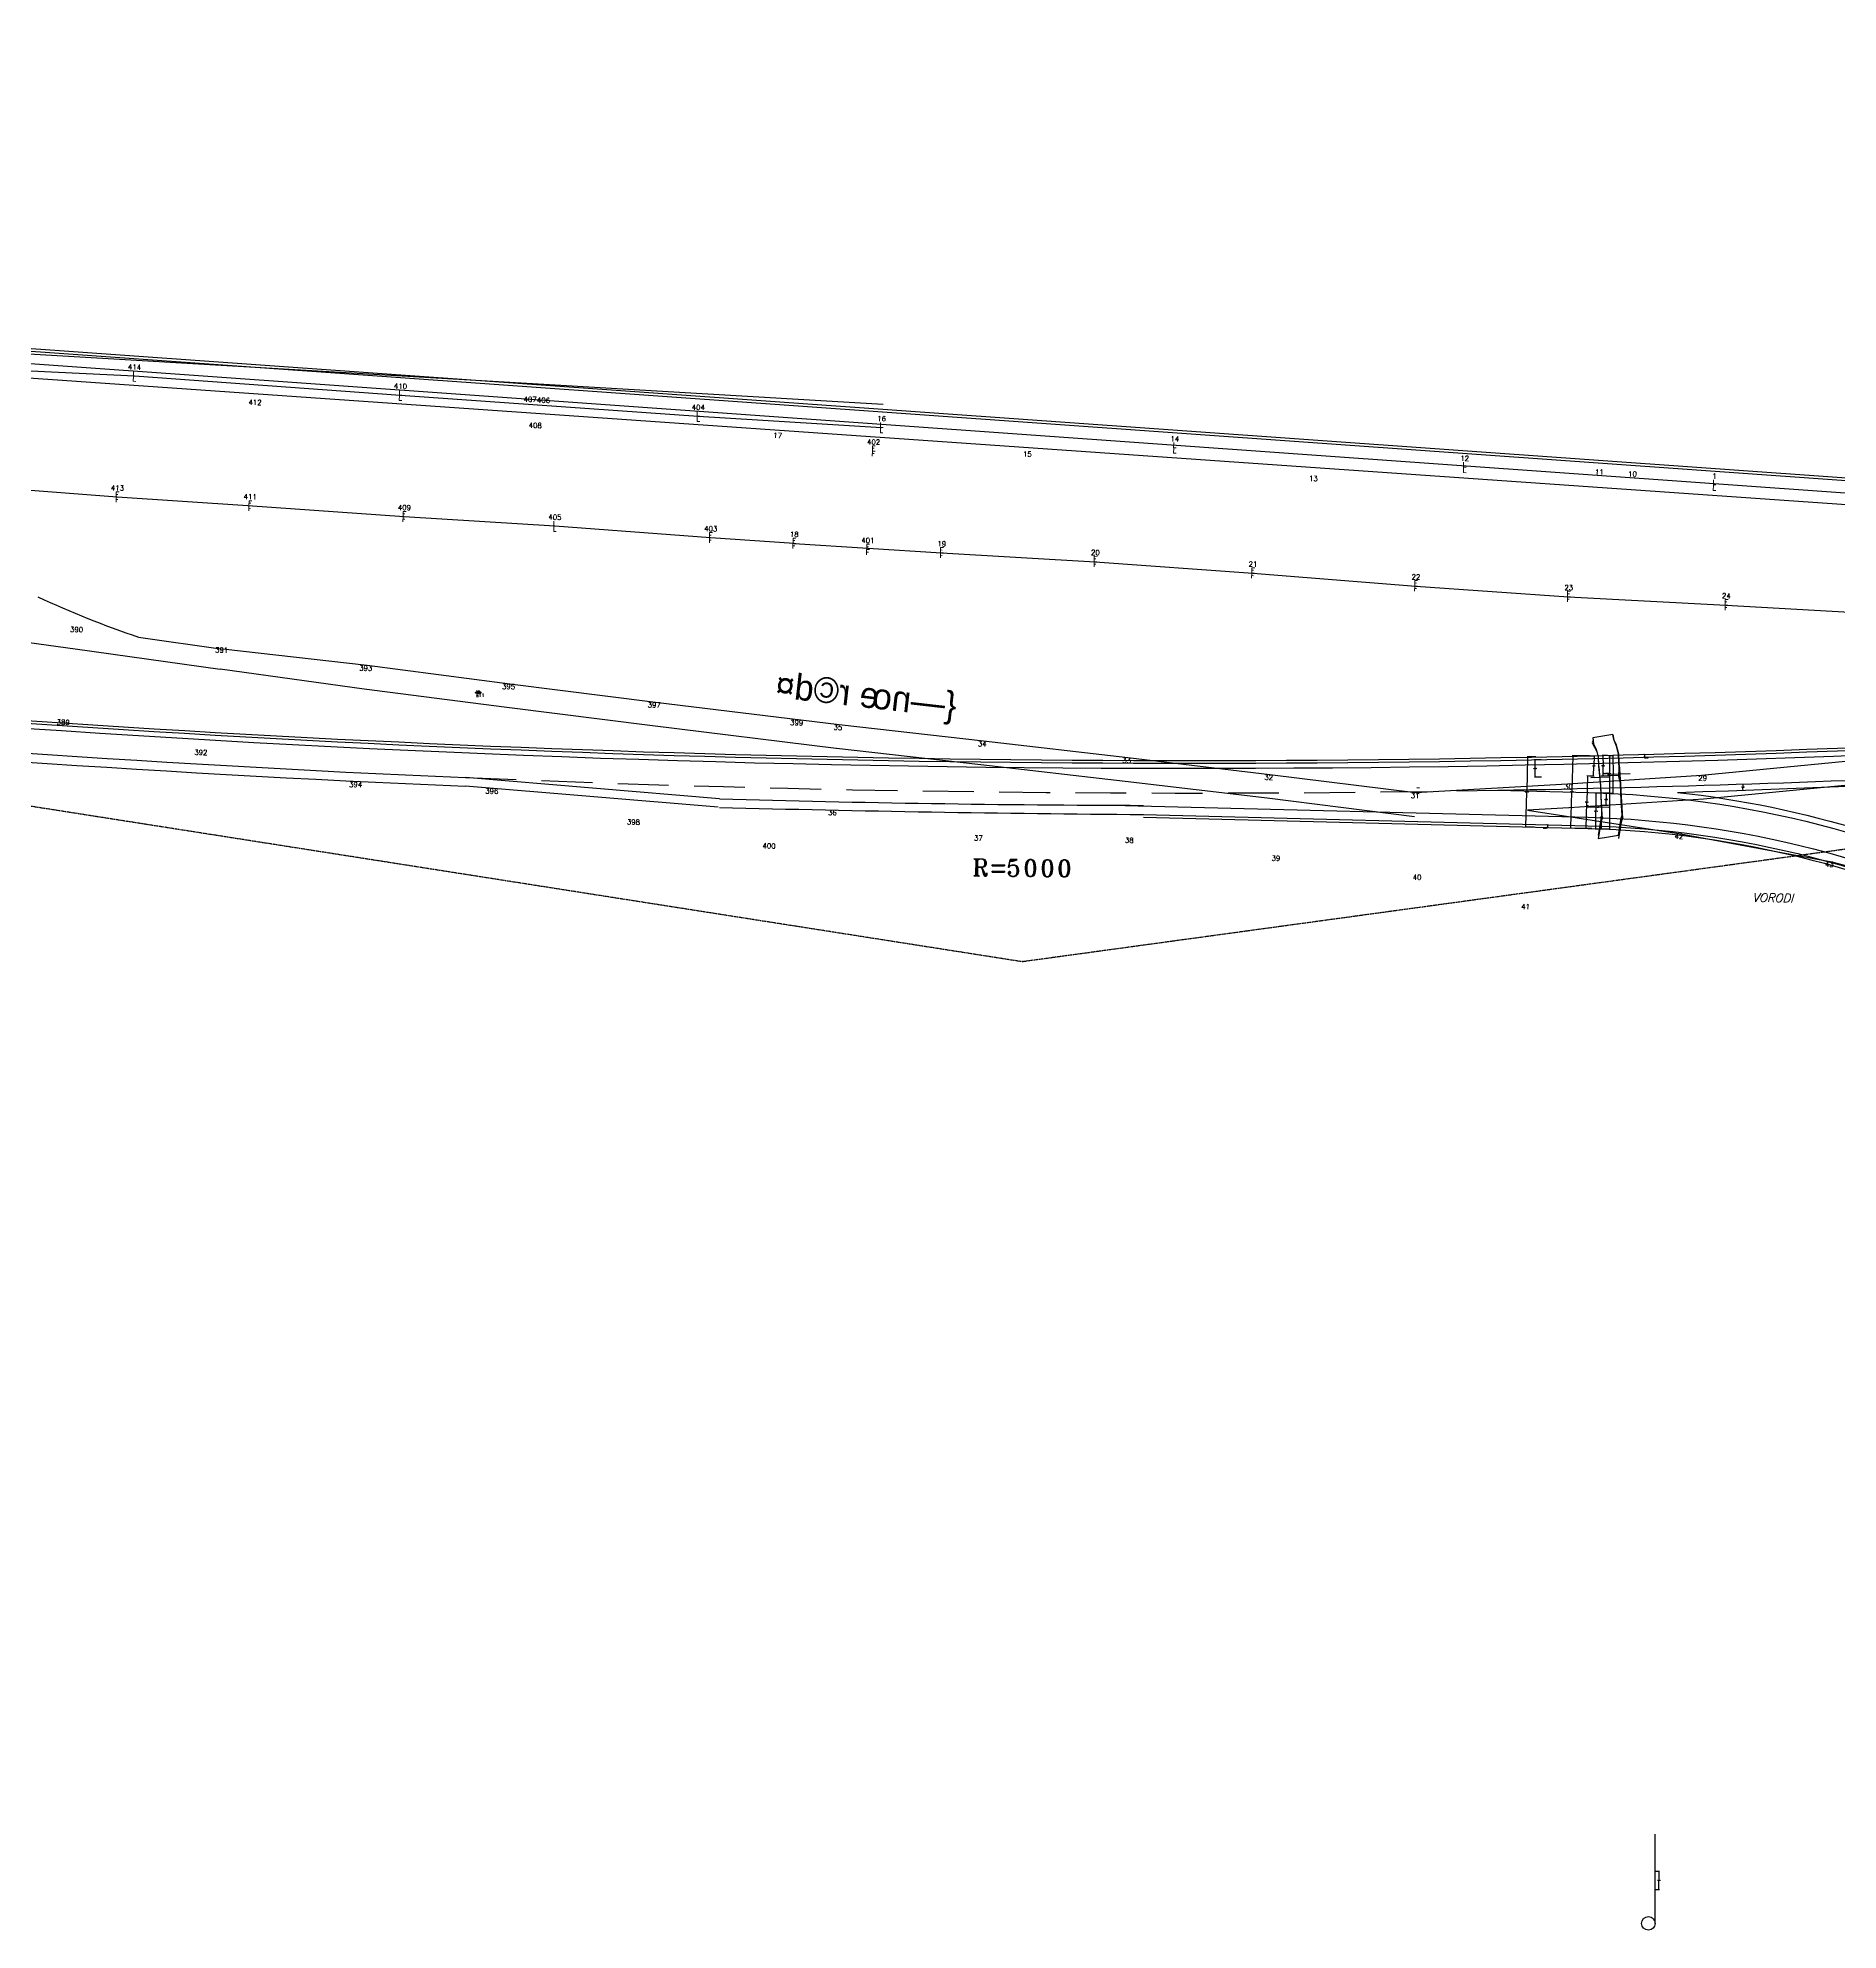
# Model space of a CAD drawing. Header units: metres. Extents: x 324293 to 653279, y 3585589 to 7191434.
# Drawn here: x 326385 to 326916, y 3595034 to 3595592 of the extents above; entities that cross this region are included whole.
import ezdxf
from ezdxf.enums import TextEntityAlignment as Align

# ---------------------------------------------------------------- set-up
doc = ezdxf.new("R2010")
doc.units = ezdxf.units.M
doc.linetypes.add('DASHED', pattern=[0.75, 0.5, -0.25])
doc.linetypes.add('HIDDEN', pattern=[0.375, 0.25, -0.125])
for name, color, linetype in [('C-ROAD-LINE-EXTN', 252, 'HIDDEN'), ('C-ROAD-STAN', 11, 'Continuous'), ('FIBRNORI', 50, 'Continuous'), ('OLD  ROAD', 8, 'Continuous'), ('R&A', 36, 'Continuous'), ('ROAD', 7, 'Continuous'), ('SU27-CO', 7, 'Continuous'), ('SU27-No', 5, 'Continuous'), ('SU28-CO', 6, 'Continuous'), ('SU28-No', 4, 'Continuous'), ('V-NODE', 1, 'Continuous'), ('V-NODE-TEXT', 11, 'Continuous')]:
    doc.layers.add(name, color=color, linetype=linetype)
doc.layers.add('text', color=7, linetype='Continuous', lineweight=9)
doc.styles.add('ITALICC', font='italicc.shx', dxfattribs={"height": 1})
doc.styles.add('ND', font='nd.shx', dxfattribs={"height": 1})
doc.styles.add('roman-t', font='romant.shx', dxfattribs={"height": 7})
doc.styles.get("Standard").update_dxf_attribs({"font": 'simplex.shx'})
doc.dimstyles.get("Standard").update_dxf_attribs({"dimtxt": 0.18, "dimasz": 0.18, "dimexe": 0.18, "dimexo": 0.0625, "dimgap": 0.09, "dimtad": 0, "dimtih": 1, "dimtoh": 1, "dimdec": 4, "dimzin": 0, "dimdsep": 46, "dimtxsty": 'Standard', "dimcen": 0.09, "dimadec": 0, "dimazin": 0, "dimtfac": 1, "dimtdec": 4, "dimtofl": 0, "dimtmove": 0, "dimatfit": 3, "dimfxl": 1, "dimtolj": 1, "dimtzin": 0, "dimarcsym": 0})

# ---------------------------------------------------------------- blocks, each defined once
blk = doc.blocks.new('*U245')
at = {"color": 0, "linetype": 'ByBlock', "lineweight": -2, "transparency": 16777216}
for p, q in [((-0.7071067811865476, -0.7071067811865476), (0.7071067811865476, 0.7071067811865476)), ((-0.7071067811865476, 0.7071067811865476), (0.7071067811865476, -0.7071067811865476))]:
    blk.add_line(p, q, dxfattribs=at)
blk.add_circle((0, 0), 0.5, dxfattribs=at)
blk = doc.blocks.new('AeccTickTriangle')
at = {"color": 0, "linetype": 'ByBlock', "lineweight": -2}
blk.add_lwpolyline([(3.05311331771918e-16, 0.6666666666666667), (-0.5773502691896256, -0.333333333333333), (0.5773502691896257, -0.3333333333333335)], close=True, dxfattribs=at)
at = {"color": 0, "linetype": 'ByBlock', "lineweight": -2, "const_width": 0.0625}
blk.add_lwpolyline([(-0.03125, 0, 1), (0.03125, 0, 1)], format="xyb", close=True, dxfattribs=at)
blk = doc.blocks.new('*D544')
at = {"color": 0, "lineweight": -2, "transparency": 16777216}
for p, q in [((326828.0308189298, 3595379.536980921), (326825.9717650921, 3595379.49429664)), ((326826.1554570352, 3595379.31806591), (326826.2013634237, 3595377.103580352)), ((326828.1375557371, 3595374.388087132), (326826.0785018993, 3595374.34540285)), ((326826.2547326288, 3595374.529094794), (326826.2088262404, 3595376.743580353))]:
    blk.add_line(p, q, dxfattribs=at)
at = {"color": 0, "transparency": 16777216}
for points in [[(326826.1854505913, 3595379.318687678), (326826.1254634791, 3595379.317444142), (326826.1517264284, 3595379.498027247)], [(326826.2847261849, 3595374.529716562), (326826.2247390727, 3595374.528473026), (326826.2584632356, 3595374.349133458)]]:
    blk.add_solid(points, dxfattribs=at)
at = {"layer": 'Defpoints', "color": 0, "transparency": 16777216}
for p in [(326826.1517264284, 3595379.498027247), (326828.0933055049, 3595379.538276271), (326828.2000423122, 3595374.389382482)]:
    blk.add_point(p, dxfattribs=at)
at = {"color": 0, "transparency": 16777216, "insert": (326826.2050948329, 3595376.923580353), "char_height": 0.18, "attachment_point": 5}
blk.add_mtext('\\A1;5.1500', dxfattribs=at)
blk = doc.blocks.new('*D549')
at = {"color": 0, "lineweight": -2, "transparency": 16777216}
for p, q in [((326837.3326742661, 3595380.600573464), (326837.0702221073, 3595370.239551866)), ((326842.2698852953, 3595380.655568083), (326837.1572900543, 3595380.785073812)), ((326836.7986508885, 3595359.518530266), (326837.0611030473, 3595369.879551866)), ((326841.726745782, 3595359.213640326), (326836.614150541, 3595359.343146055))]:
    blk.add_line(p, q, dxfattribs=at)
at = {"color": 0, "transparency": 16777216}
for points in [[(326837.3026838861, 3595380.601333143), (326837.362664646, 3595380.599813786), (326837.337232334, 3595380.780515744)], [(326836.7686605086, 3595359.519289945), (326836.8286412684, 3595359.517770588), (326836.7940928206, 3595359.338587987)]]:
    blk.add_solid(points, dxfattribs=at)
at = {"layer": 'Defpoints', "color": 0, "transparency": 16777216}
for p in [(326842.3323652535, 3595380.65398542), (326836.7940928206, 3595359.338587987), (326841.7892257402, 3595359.212057663)]:
    blk.add_point(p, dxfattribs=at)
at = {"color": 0, "transparency": 16777216, "insert": (326837.0656625767, 3595370.059551866), "char_height": 0.18, "attachment_point": 5}
blk.add_mtext('\\A1;21.4488', dxfattribs=at)
blk = doc.blocks.new('*D550')
at = {"color": 0, "lineweight": -2, "transparency": 16777216}
for p, q in [((326842.3948452116, 3595380.652402757), (326843.8151599905, 3595380.616425158)), ((326843.6306596429, 3595380.441040946), (326843.5643524267, 3595377.823381019)), ((326842.2439955836, 3595374.697198344), (326843.6643103624, 3595374.661220745)), ((326843.4889261506, 3595374.845721093), (326843.5552333668, 3595377.463381019))]:
    blk.add_line(p, q, dxfattribs=at)
at = {"color": 0, "transparency": 16777216}
for points in [[(326843.6006692629, 3595380.441800624), (326843.6606500229, 3595380.440281268), (326843.6352177107, 3595380.620983226)], [(326843.4589357707, 3595374.846480771), (326843.5189165306, 3595374.844961415), (326843.4843680827, 3595374.665778813)]]:
    blk.add_solid(points, dxfattribs=at)
at = {"layer": 'Defpoints', "color": 0, "transparency": 16777216}
for p in [(326842.3323652534, 3595380.653985419), (326842.1815156253, 3595374.698781007), (326843.4843680827, 3595374.665778813)]:
    blk.add_point(p, dxfattribs=at)
at = {"color": 0, "transparency": 16777216, "insert": (326843.5597928963, 3595377.64338102), "char_height": 0.18, "attachment_point": 5}
blk.add_mtext('\\A1;5.9571', dxfattribs=at)
blk = doc.blocks.new('*D551')
at = {"color": 0, "lineweight": -2, "transparency": 16777216}
for p, q in [((326841.7039151674, 3595374.538326566), (326841.4856623944, 3595367.15440826)), ((326843.421895367, 3595374.667625372), (326841.5293118369, 3595374.723566078)), ((326841.2567687943, 3595359.410489953), (326841.4750215673, 3595366.794408261)), ((326842.964112812, 3595359.179945917), (326841.0715292818, 3595359.235886623))]:
    blk.add_line(p, q, dxfattribs=at)
at = {"color": 0, "transparency": 16777216}
for points in [[(326841.6739282638, 3595374.539212914), (326841.733902071, 3595374.537440217), (326841.7092332584, 3595374.718247987)], [(326841.2267818907, 3595359.411376302), (326841.2867556979, 3595359.409603605), (326841.2514507034, 3595359.230568532)]]:
    blk.add_solid(points, dxfattribs=at)
at = {"layer": 'Defpoints', "color": 0, "transparency": 16777216}
for p in [(326843.4843680828, 3595374.665778812), (326841.2514507034, 3595359.230568532), (326843.0265855278, 3595359.178099357)]:
    blk.add_point(p, dxfattribs=at)
at = {"color": 0, "transparency": 16777216, "insert": (326841.4803419809, 3595366.97440826), "char_height": 0.18, "attachment_point": 5}
blk.add_mtext('\\A1;15.4944', dxfattribs=at)
blk = doc.blocks.new('*D552')
at = {"color": 0, "lineweight": -2, "transparency": 16777216}
for p, q in [((326824.0371997542, 3595380.190157599), (326823.7842050827, 3595370.202496354)), ((326826.4847974058, 3595380.308215923), (326823.8618155424, 3595380.374657948)), ((326823.5220913513, 3595359.854835107), (326823.7750860228, 3595369.842496353)), ((326825.9605728672, 3595359.61300887), (326823.3375910037, 3595359.679450895))]:
    blk.add_line(p, q, dxfattribs=at)
at = {"color": 0, "transparency": 16777216}
for points in [[(326824.0072093742, 3595380.190917277), (326824.0671901341, 3595380.189397921), (326824.0417578221, 3595380.370099879)], [(326823.4921009713, 3595359.855594784), (326823.5520817312, 3595359.854075429), (326823.5175332834, 3595359.674892826)]]:
    blk.add_solid(points, dxfattribs=at)
at = {"layer": 'Defpoints', "color": 0, "transparency": 16777216}
for p in [(326826.547277364, 3595380.30663326), (326823.5175332834, 3595359.674892826), (326826.0230528254, 3595359.611426207)]:
    blk.add_point(p, dxfattribs=at)
at = {"color": 0, "transparency": 16777216, "insert": (326823.779645552, 3595370.022496354), "char_height": 0.18, "attachment_point": 5}
blk.add_mtext('\\A1;20.7018', dxfattribs=at)
blk = doc.blocks.new('*D553')
at = {"color": 0, "lineweight": -2, "transparency": 16777216}
for p, q in [((326847.5908883021, 3595380.780786995), (326846.0120353362, 3595380.741863413)), ((326846.1964168672, 3595380.566354293), (326846.2620864931, 3595377.902604469)), ((326847.7399750725, 3595374.733396694), (326846.1611221067, 3595374.694473112)), ((326846.3366312262, 3595374.878854644), (326846.2709616003, 3595377.542604469))]:
    blk.add_line(p, q, dxfattribs=at)
at = {"color": 0, "transparency": 16777216}
for points in [[(326846.2264077548, 3595380.567093661), (326846.1664259796, 3595380.565614926), (326846.1919806615, 3595380.746299619)], [(326846.3666221137, 3595374.879594011), (326846.3066403386, 3595374.878115276), (326846.3410674319, 3595374.698909318)]]:
    blk.add_solid(points, dxfattribs=at)
at = {"layer": 'Defpoints', "color": 0, "transparency": 16777216}
for p in [(326846.1919806615, 3595380.746299619), (326847.6533693178, 3595380.782327344), (326847.8024560882, 3595374.734937043)]:
    blk.add_point(p, dxfattribs=at)
at = {"color": 0, "transparency": 16777216, "insert": (326846.2665240464, 3595377.722604468), "char_height": 0.18, "attachment_point": 5}
blk.add_mtext('\\A1;6.0492', dxfattribs=at)
blk = doc.blocks.new('*D690')
at = {"color": 0, "lineweight": -2, "transparency": 16777216}
for p, q in [((326887.4351476036, 3595372.316763239), (326887.6615311719, 3595372.324736271)), ((326887.4879782177, 3595372.138512287), (326887.5070885291, 3595371.595900538)), ((326887.498718141, 3595370.511762803), (326887.7251017094, 3595370.519735835)), ((326887.5388777258, 3595370.693288789), (326887.5197674143, 3595371.235900538))]:
    blk.add_line(p, q, dxfattribs=at)
at = {"color": 0, "transparency": 16777216}
for points in [[(326887.5179596292, 3595372.139568206), (326887.4579968061, 3595372.137456368), (326887.481642703, 3595372.318400756)], [(326887.5688591373, 3595370.694344708), (326887.5088963142, 3595370.69223287), (326887.5452132404, 3595370.51340032)]]:
    blk.add_solid(points, dxfattribs=at)
at = {"layer": 'Defpoints', "color": 0, "transparency": 16777216}
for p in [(326887.3726863296, 3595372.314563408), (326887.436256867, 3595370.509562972), (326887.5452132404, 3595370.51340032)]:
    blk.add_point(p, dxfattribs=at)
at = {"color": 0, "transparency": 16777216, "insert": (326887.5134279713, 3595371.415900538), "char_height": 0.18, "attachment_point": 5}
blk.add_mtext('\\A1;1.8061', dxfattribs=at)
blk = doc.blocks.new('*D691')
at = {"color": 0, "lineweight": -2, "transparency": 16777216}
for p, q in [((326829.8339158351, 3595359.334836558), (326829.6539158351, 3595359.334836558)), ((326829.7759939448, 3595359.5163615), (326829.6585316234, 3595359.519336905)), ((326829.7962520243, 3595360.316104965), (326829.6787897028, 3595360.31908037)), ((326829.838473903, 3595359.514778838), (326829.8339158351, 3595359.334836558)), ((326829.8541739146, 3595360.134580023), (326829.8430319709, 3595359.694721118))]:
    blk.add_line(p, q, dxfattribs=at)
at = {"color": 0, "transparency": 16777216}
for points in [[(326829.813041591, 3595359.695480796), (326829.8730223508, 3595359.69396144), (326829.838473903, 3595359.514778838)], [(326829.8241835347, 3595360.135339701), (326829.8841642945, 3595360.133820345), (326829.8587319825, 3595360.314522303)]]:
    blk.add_solid(points, dxfattribs=at)
at = {"layer": 'Defpoints', "color": 0, "transparency": 16777216}
for p in [(326829.838473903, 3595359.514778838), (326829.838473903, 3595359.514778838), (326829.8587319825, 3595360.314522303)]:
    blk.add_point(p, dxfattribs=at)
at = {"color": 0, "transparency": 16777216, "insert": (326829.1182015496, 3595359.334836558), "char_height": 0.18, "attachment_point": 5}
blk.add_mtext('\\A1;0.8000', dxfattribs=at)
blk = doc.blocks.new('*D692')
at = {"color": 0, "lineweight": -2, "transparency": 16777216}
for p, q in [((326858.4130656886, 3595381.059188659), (326858.2956079324, 3595381.056038178)), ((326858.4345157693, 3595380.259476277), (326858.3170580131, 3595380.256325796)), ((326858.4803694865, 3595380.88092916), (326858.4921670309, 3595380.44108735)), ((326858.496993299, 3595380.261152064), (326858.5018195672, 3595380.081216778)), ((326858.5018195672, 3595380.081216778), (326858.6818195672, 3595380.081216778))]:
    blk.add_line(p, q, dxfattribs=at)
at = {"color": 0, "transparency": 16777216}
for points in [[(326858.5103587008, 3595380.881733539), (326858.4503802721, 3595380.880124782), (326858.4755432184, 3595381.060864446)], [(326858.5221562452, 3595380.441891728), (326858.4621778165, 3595380.440282972), (326858.496993299, 3595380.261152064)]]:
    blk.add_solid(points, dxfattribs=at)
at = {"layer": 'Defpoints', "color": 0, "transparency": 16777216}
for p in [(326858.4755432185, 3595381.060864446), (326858.4969932992, 3595380.261152064), (326858.496993299, 3595380.261152064)]:
    blk.add_point(p, dxfattribs=at)
at = {"color": 0, "transparency": 16777216, "insert": (326859.2175338528, 3595380.081216778), "char_height": 0.18, "attachment_point": 5}
blk.add_mtext('\\A1;0.8000', dxfattribs=at)
blk = doc.blocks.new('*D693')
at = {"color": 0, "lineweight": -2, "transparency": 16777216}
for p, q in [((326848.1292529945, 3595369.591221149), (326843.9828788068, 3595369.591221149)), ((326844.1628788068, 3595369.411221149), (326844.1628788068, 3595364.465521401)), ((326844.1628788068, 3595359.159821652), (326844.1628788068, 3595364.1055214)), ((326848.1292529945, 3595358.979821652), (326843.9828788068, 3595358.979821652))]:
    blk.add_line(p, q, dxfattribs=at)
at = {"color": 0, "transparency": 16777216}
for points in [[(326844.1328788067, 3595369.411221149), (326844.1928788068, 3595369.411221149), (326844.1628788068, 3595369.591221149)], [(326844.1328788067, 3595359.159821652), (326844.1928788068, 3595359.159821652), (326844.1628788068, 3595358.979821652)]]:
    blk.add_solid(points, dxfattribs=at)
at = {"layer": 'Defpoints', "color": 0, "transparency": 16777216}
for p in [(326848.1917529945, 3595369.591221149), (326844.1628788068, 3595358.979821652), (326848.1917529945, 3595358.979821652)]:
    blk.add_point(p, dxfattribs=at)
at = {"color": 0, "transparency": 16777216, "insert": (326844.1628788078, 3595364.2855214), "char_height": 0.18, "attachment_point": 5}
blk.add_mtext('\\A1;10.6114', dxfattribs=at)
blk = doc.blocks.new('*D694')
at = {"color": 0, "lineweight": -2, "transparency": 16777216}
for p, q in [((326847.8572674594, 3595380.785858239), (326849.3836257647, 3595380.786908205)), ((326849.2037496274, 3595380.606784428), (326849.2073462941, 3595375.37823252)), ((326849.2111906011, 3595369.789680613), (326849.2075939344, 3595375.01823252)), ((326847.8649560733, 3595369.60875451), (326849.3913143787, 3595369.609804476))]:
    blk.add_line(p, q, dxfattribs=at)
at = {"color": 0, "transparency": 16777216}
for points in [[(326849.2337496203, 3595380.606805064), (326849.1737496345, 3595380.606763791), (326849.2036258073, 3595380.786784385)], [(326849.241190594, 3595369.78970125), (326849.1811906082, 3595369.789659976), (326849.2113144213, 3595369.609680655)]]:
    blk.add_solid(points, dxfattribs=at)
at = {"layer": 'Defpoints', "color": 0, "transparency": 16777216}
for p in [(326847.7947674742, 3595380.785815246), (326847.8024560881, 3595369.608711516), (326849.2113144213, 3595369.609680655)]:
    blk.add_point(p, dxfattribs=at)
at = {"color": 0, "transparency": 16777216, "insert": (326849.2074701146, 3595375.198232521), "char_height": 0.18, "attachment_point": 5}
blk.add_mtext('\\A1;11.1771', dxfattribs=at)
blk = doc.blocks.new('*D695')
at = {"color": 0, "lineweight": -2, "transparency": 16777216}
for p, q in [((326847.7399560883, 3595369.608711519), (326846.9921199052, 3595369.608711519)), ((326847.1721199052, 3595369.428711519), (326847.1721199052, 3595367.961901029)), ((326847.1721199052, 3595366.135090539), (326847.1721199052, 3595367.601901029)), ((326847.7399560883, 3595365.955090539), (326846.9921199052, 3595365.955090539))]:
    blk.add_line(p, q, dxfattribs=at)
at = {"color": 0, "transparency": 16777216}
for points in [[(326847.1421199052, 3595369.428711519), (326847.2021199052, 3595369.428711519), (326847.1721199052, 3595369.608711519)], [(326847.1421199052, 3595366.135090539), (326847.2021199052, 3595366.135090539), (326847.1721199052, 3595365.955090539)]]:
    blk.add_solid(points, dxfattribs=at)
at = {"layer": 'Defpoints', "color": 0, "transparency": 16777216}
for p in [(326847.8024560883, 3595369.608711519), (326847.1721199052, 3595365.955090539), (326847.8024560883, 3595365.955090539)]:
    blk.add_point(p, dxfattribs=at)
at = {"color": 0, "transparency": 16777216, "insert": (326847.1721199062, 3595367.781901028), "char_height": 0.18, "attachment_point": 5}
blk.add_mtext('\\A1;3.6536', dxfattribs=at)
blk = doc.blocks.new('*D696')
at = {"color": 0, "lineweight": -2, "transparency": 16777216}
for p, q in [((326847.7399560883, 3595365.955090539), (326845.6757351789, 3595365.955090539)), ((326845.8557351789, 3595365.775090539), (326845.8557351789, 3595362.65651828)), ((326845.8557351789, 3595359.177946021), (326845.8557351789, 3595362.29651828)), ((326847.7399560883, 3595358.997946021), (326845.6757351789, 3595358.997946021))]:
    blk.add_line(p, q, dxfattribs=at)
at = {"color": 0, "transparency": 16777216}
for points in [[(326845.8257351788, 3595365.775090539), (326845.8857351789, 3595365.775090539), (326845.8557351789, 3595365.955090539)], [(326845.8257351788, 3595359.177946021), (326845.8857351789, 3595359.177946021), (326845.8557351789, 3595358.997946021)]]:
    blk.add_solid(points, dxfattribs=at)
at = {"layer": 'Defpoints', "color": 0, "transparency": 16777216}
for p in [(326847.8024560883, 3595365.955090539), (326845.8557351789, 3595358.997946021), (326847.8024560883, 3595358.997946021)]:
    blk.add_point(p, dxfattribs=at)
at = {"color": 0, "transparency": 16777216, "insert": (326845.8557351799, 3595362.476518279), "char_height": 0.18, "attachment_point": 5}
blk.add_mtext('\\A1;6.9571', dxfattribs=at)
blk = doc.blocks.new('*D697')
at = {"color": 0, "lineweight": -2, "transparency": 16777216}
for p, q in [((326847.6067995138, 3595375.41855995), (326847.4268635571, 3595375.41375875)), ((326847.8007890051, 3595374.896672701), (326847.781934271, 3595375.603297106)), ((326848.2045167348, 3595374.907445298), (326848.1856620007, 3595375.614069702)), ((326848.3703991567, 3595375.438934944), (326848.5503351133, 3595375.443736143))]:
    blk.add_line(p, q, dxfattribs=at)
at = {"color": 0, "transparency": 16777216}
for points in [[(326847.6059993139, 3595375.448549276), (326847.6075997137, 3595375.388570624), (326847.7867354704, 3595375.423361149)], [(326848.3695989568, 3595375.46892427), (326848.3711993566, 3595375.408945618), (326848.1904632001, 3595375.434133745)]]:
    blk.add_solid(points, dxfattribs=at)
at = {"layer": 'Defpoints', "color": 0, "transparency": 16777216}
for p in [(326847.7867354704, 3595375.423361149), (326847.8024560882, 3595374.834194939), (326848.2061838179, 3595374.844967535)]:
    blk.add_point(p, dxfattribs=at)
at = {"color": 0, "transparency": 16777216, "insert": (326846.8954349858, 3595375.413758751), "char_height": 0.18, "attachment_point": 5}
blk.add_mtext('\\A1;0.4039', dxfattribs=at)
blk = doc.blocks.new('*D698')
at = {"color": 0, "lineweight": -2, "transparency": 16777216}
for p, q in [((326841.8224729717, 3595366.100928024), (326841.7978971513, 3595365.408562629)), ((326841.9841690245, 3595365.582064183), (326844.5078137876, 3595365.492486279)), ((326847.9914585507, 3595365.368832745), (326845.4678137876, 3595365.458410649)), ((326848.1895359251, 3595365.874926266), (326848.1649601046, 3595365.182560872))]:
    blk.add_line(p, q, dxfattribs=at)
at = {"color": 0, "transparency": 16777216}
for points in [[(326841.9852332178, 3595365.612045303), (326841.9831048312, 3595365.552083065), (326841.8042823109, 3595365.588449343)], [(326847.9925227439, 3595365.398813864), (326847.9903943574, 3595365.338851626), (326848.1713452643, 3595365.362447585)]]:
    blk.add_solid(points, dxfattribs=at)
at = {"layer": 'Defpoints', "color": 0, "transparency": 16777216}
for p in [(326841.824690041, 3595366.163388688), (326848.1713452643, 3595365.362447585), (326848.1917529944, 3595365.93738693)]:
    blk.add_point(p, dxfattribs=at)
at = {"color": 0, "transparency": 16777216, "insert": (326844.9878137876, 3595365.475448464), "char_height": 0.18, "attachment_point": 5}
blk.add_mtext('\\A1;6.3711', dxfattribs=at)
blk = doc.blocks.new('*D700')
at = {"color": 0, "lineweight": -2, "transparency": 16777216}
for p, q in [((326861.7036994347, 3595051.708516442), (326862.9468748354, 3595051.708516442)), ((326862.7668748354, 3595051.528516442), (326862.7668748354, 3595049.194392018)), ((326862.7668748354, 3595046.500267594), (326862.7668748354, 3595048.834392017)), ((326861.7036994347, 3595046.320267593), (326862.9468748354, 3595046.320267593))]:
    blk.add_line(p, q, dxfattribs=at)
at = {"color": 0, "transparency": 16777216}
for points in [[(326862.7368748353, 3595051.528516442), (326862.7968748354, 3595051.528516442), (326862.7668748354, 3595051.708516442)], [(326862.7368748353, 3595046.500267594), (326862.7968748354, 3595046.500267594), (326862.7668748354, 3595046.320267593)]]:
    blk.add_solid(points, dxfattribs=at)
at = {"layer": 'Defpoints', "color": 0, "transparency": 16777216}
for p in [(326861.6411994347, 3595051.708516442), (326861.6411994347, 3595046.320267593), (326862.7668748354, 3595046.320267593)]:
    blk.add_point(p, dxfattribs=at)
at = {"color": 0, "transparency": 16777216, "insert": (326862.7668748364, 3595049.014392016), "char_height": 0.18, "attachment_point": 5}
blk.add_mtext('\\A1;5.3882', dxfattribs=at)

msp = doc.modelspace()

# ---------------------------------------------------------------- linework, layer by layer
for p, q in [((326585.7239164726, 3595367.940832234), (326510.7239164726, 3595374.237247742)), ((326842.6926570748, 3595374.296299276), (326848.3878876077, 3595374.437503152)), ((326845.6531327789, 3595374.781668832), (326851.3483633118, 3595374.922872708)), ((326848.6136084831, 3595375.267038387), (326854.3088390159, 3595375.408242263)), ((326861.6411994346, 3595036.320267592), (326861.6411994346, 3595062.604645932))]:
    msp.add_line(p, q)
at = {"color": 6}
msp.add_line((326585.2898181999, 3595365.478808943), (326510.7239164726, 3595371.715497454), dxfattribs=at)
for points in [[(324619.3768568553, 3595607.529430435), (324883.9105175686, 3595589.446717, -0.02182279383847865), (325057.0021355778, 3595569.998366136), (325949.4974642613, 3595430.060120825, 0.02820163373210386), (326510.7239164684, 3595374.237247743, 0.02820163373210386)], [(325950.6282477197, 3595437.272008842), (325950.6282477197, 3595437.272008842, 0.07298849812874274), (327401.5329609475, 3595423.038906333), (327910.8771070373, 3595492.692806653)], [(326815.2639847199, 3595370.487361348, 0.0149779584483752), (327114.6282458593, 3595384.891842442)], [(326585.7239164719, 3595367.940832234, 0.006241857169259647), (326710.7239164726, 3595366.034540783, 0.006241857169259647)], [(326701.4129733747, 3595366.068948047), (326841.8727903059, 3595362.510999458, -0.1140470707642438), (326971.0986695379, 3595329.17838745), (327294.705844178, 3595160.889603414)]]:
    msp.add_lwpolyline(points, format="xyb")
for points in [[(324619.206362356, 3595605.035250885), (324883.7400230692, 3595586.95253745, -0.02182279383847894), (325056.6148809687, 3595567.528541472), (325949.1102096522, 3595427.590296161, 0.02878616986456702), (326510.723916478, 3595371.715497454, 0.02878616986456702)], [(326247.6371357695, 3595401.28767773, 0.05794977199194592), (327401.3297243187, 3595424.525074181), (327894.2099047314, 3595491.927492015)], [(326247.7135240396, 3595402.084022399, 0.05794977199194709), (327401.22133145, 3595425.317697033), (327894.1015118627, 3595492.720114867)], [(326868.2497914747, 3595369.871417641, 0.01222427308848988), (327107.7111882045, 3595383.232501347)], [(326868.2497914751, 3595369.871417641, -0.09236579205189277), (326975.320304829, 3595337.296287145), (327084.9104908798, 3595280.3049699)], [(326585.6545936045, 3595365.441793551, 0.004626020258103076), (326710.7187969224, 3595363.332422889, 0.005775677202586498)], [(326710.7036583931, 3595362.532549742), (326841.7892257281, 3595359.212057664, -0.1140470707642408), (326969.5761125477, 3595326.250620346), (327293.1832871906, 3595157.961836309)], [(326710.7239164726, 3595363.332293207), (326841.8094838076, 3595360.011801129, -0.1140470707642455), (326969.9452172726, 3595326.960382068), (327293.5523919155, 3595158.671598031)]]:
    msp.add_lwpolyline(points, format="xyb", dxfattribs=at)
at = {"flags": 128}
for points in [[(325142.0915409992, 3595579.235888266), (325412.3223116844, 3595565.42315953), (326919.092544888, 3595458.06639386)], [(325142.2778659207, 3595582.881129414), (325412.5451982734, 3595569.066531844), (326919.3519483042, 3595461.707164365)], [(325142.321, 3595583.725), (325412.5967963513, 3595569.909969795), (326919.412, 3595462.55)], [(326849.1954307041, 3595386.923087555), (326846.2349549999, 3595386.437718), (326843.2744792959, 3595385.952348444), (326843.4398642959, 3595384.156184444), (326844.2705182959, 3595382.561707444), (326844.8661861209, 3595380.287047269), (326844.9757218597, 3595377.636364008), (326845.5113262959, 3595371.687794444), (326845.7105262959, 3595366.270700444), (326845.9916952959, 3595362.203650444), (326845.7058012959, 3595361.334054444), (326844.8729492959, 3595356.297485444), (326847.8334250001, 3595356.782854999), (326850.7939007041, 3595357.268224556), (326851.6267527041, 3595362.304793555), (326851.9249951296, 3595363.186737981), (326851.6314777041, 3595367.241439556), (326851.4322777041, 3595372.658533555), (326850.919515, 3595374.438324), (326851.0562157041, 3595377.225321556), (326850.9005777041, 3595378.611007556), (326850.8113067041, 3595381.281955556), (326850.1914697041, 3595383.532446556), (326849.4378057189, 3595385.444739079), (326849.1954307041, 3595386.923087555)]]:
    msp.add_lwpolyline(points, dxfattribs=at)
at = {"elevation": 1323.516, "flags": 128}
msp.add_lwpolyline([(327853.2521757821, 3595567.936010626), (327362.381, 3595477.506), (327343.558, 3595474.549), (327304.715, 3595468.68), (327230.248, 3595460.293), (327154.114, 3595454.5), (327077.797, 3595451.286), (327015.593, 3595451.15), (326962.768, 3595452.505), (326919.429, 3595454.553), (326158.9109116353, 3595507.529662523)], dxfattribs=at)
at = {"color": 2, "flags": 128}
for points in [[(326843.2744792959, 3595385.952348444), (326843.392274868, 3595385.233863065), (326843.0852635549, 3595384.511774063), (326844.4232526438, 3595381.943444978), (326844.8643524763, 3595380.341909084), (326844.9455615903, 3595377.912169072), (326845.1006825783, 3595376.493642156), (326845.2009325962, 3595374.601404507), (326845.4731510553, 3595371.958115525), (326845.6759885946, 3595366.595169542), (326845.9189280772, 3595363.068404714), (326845.7441723108, 3595362.536854854), (326844.8736189303, 3595357.27229144)], [(326849.1954307041, 3595386.923087555), (326849.4714236796, 3595385.239688815), (326850.0387353562, 3595384.150709022), (326850.8373095238, 3595381.251262914), (326850.9346424098, 3595378.339106929), (326851.0833907959, 3595376.978855218), (326851.1846410781, 3595375.067737394), (326851.4615120607, 3595372.379271591), (326851.6681896486, 3595366.914796215), (326851.9854139228, 3595362.309635285), (326851.5883816895, 3595361.101993145), (326850.7932310698, 3595356.293418559)]]:
    msp.add_lwpolyline(points, dxfattribs=at)
at = {"color": 1, "flags": 128}
msp.add_lwpolyline([(326848.1917529944, 3595380.795629204), (326848.1917529944, 3595358.97982165)], dxfattribs=at)
at = {"color": 92, "linetype": 'DASHED', "ltscale": 30}
msp.add_lwpolyline([(326510.7239164684, 3595374.237247743, 0.01522057452972662), (326815.2639847199, 3595370.487361348)], format="xyb", dxfattribs=at)
at = {"color": 4}
msp.add_lwpolyline([(326815.2639847199, 3595370.487361348), (326842.0576452811, 3595369.808658578, -0.1140470707642244), (326974.4667501527, 3595335.654963163), (327092.2683471287, 3595274.393381016)], format="xyb", dxfattribs=at)
msp.add_circle((326859.6411994346, 3595036.320267592), 2)
at = {"layer": 'C-ROAD-LINE-EXTN', "color": 252, "linetype": 'HIDDEN', "lineweight": -3}
for p, q in [((325950.0628559905, 3595433.666064833), (326675.0000000007, 3595320)), ((326675.0000000007, 3595320), (327402.0275034109, 3595419.422564569))]:
    msp.add_line(p, q, dxfattribs=at)
at = {"layer": 'FIBRNORI', "elevation": 1461.865}
for points in [[(326607.6800909177, 3595443.282877537), (326583.0551936011, 3595444.916049954), (326537.0980357698, 3595448.337394437), (326492.6852659454, 3595451.146590502), (326446.571027053, 3595454.359950303), (326408.0540289136, 3595456.945453016), (326370.8811962755, 3595459.783864484), (326327.8420412572, 3595461.994235563), (326218.2884796141, 3595468.89295351), (326178.147743504, 3595472.125154238), (326157.1882065951, 3595473.844065104), (326111.8076218155, 3595477.032153255), (326066.1486557355, 3595480.614729493), (326020.926037082, 3595483.079609027), (325974.9599969829, 3595485.890010709), (325929.92772598, 3595487.908104196)], [(326607.6800909177, 3595443.282877537), (326651.1869542791, 3595440.487300592), (326696.5011632603, 3595437.897616363), (326742.97569004, 3595434.490213597), (326791.0435553174, 3595430.724758556), (326836.115431884, 3595427.554677048), (326882.5899613093, 3595425.124459014), (326929.4749865473, 3595422.407204069)]]:
    msp.add_lwpolyline(points, dxfattribs=at)
at = {"layer": 'OLD  ROAD', "elevation": 1461.865}
for points in [[(325758.9450431442, 3595448.930273702), (325767.6825647697, 3595449.041825707), (325810.5476790749, 3595448.208099399), (325853.9834571548, 3595447.871464662), (325897.8119081162, 3595447.256068624), (325941.2810165648, 3595447.038874033), (325984.8844035372, 3595446.74972438), (326028.7815210479, 3595446.142992677), (326070.9064241281, 3595445.965181693), (326113.1297999654, 3595444.265902308), (326156.2209594842, 3595441.131763678), (326179.1773148347, 3595438.929065503), (326223.3735724764, 3595434.101017873), (326268.4807615568, 3595428.298856907), (326313.4486649253, 3595422.553133675), (326357.7477634494, 3595417.424010429), (326395.6075332156, 3595412.237313259), (326438.3890091285, 3595406.159128535)], [(326414.3505046563, 3595415.634656236), (326414.3505046563, 3595415.634656236), (326439.232984631, 3595412.099474093)], [(326620.9738195264, 3595389.789047318), (326566.8124736302, 3595396.400786718), (326523.8676409604, 3595401.826676062), (326481.7482581525, 3595407.25788307), (326439.2320016319, 3595412.099613753)], [(326620.1255923029, 3595382.84062947), (326565.9496345466, 3595389.454152612), (326522.9813061196, 3595394.883010541), (326480.8639887559, 3595400.313951212), (326438.3890091285, 3595406.159128535)], [(326835.8202524066, 3595372.3056377), (326790.9275092122, 3595369.725553766), (326748.0373590866, 3595375.059462966), (326706.1377574014, 3595380.052869912), (326663.5097991407, 3595384.937498958), (326620.9463445136, 3595389.792291171)], [(327006.4022936586, 3595390.414963592), (326960.4943449, 3595384.1295856), (326917.7838770152, 3595378.934014195), (326875.3390566945, 3595374.852057626), (326835.7960230311, 3595372.304160869)], [(327007.3518238819, 3595383.479663142), (326961.3918070864, 3595377.187156376), (326918.5416958717, 3595371.974597873), (326875.8992988557, 3595367.873640176), (326836.2461242843, 3595365.318646653)], [(326790.694484291, 3595362.700610165), (326747.1912301503, 3595368.110766269), (326705.3251210876, 3595373.100181714), (326662.7129016722, 3595377.983007286), (326620.1530673157, 3595382.837385617)], [(326836.2218949088, 3595365.317169821), (326824.0239700695, 3595364.616128458)], [(326824.0239700687, 3595364.616128458), (326869.1783752051, 3595357.62999571), (326913.7487812474, 3595349.340806513), (326957.084229389, 3595337.752436312)]]:
    msp.add_lwpolyline(points, dxfattribs=at)
at = {"layer": 'ROAD', "color": 4, "elevation": 1461.865}
for points in [[(326148.2673210292, 3595512.984934723), (326633.9228941076, 3595484.375729355)], [(326633.4402664771, 3595477.39238699), (326579.3829143131, 3595480.728234261), (326491.5602245398, 3595486.94623804), (326413.112040087, 3595492.584832639), (326382.5849005077, 3595494.054185988)]]:
    msp.add_lwpolyline(points, dxfattribs=at)
at = {"layer": 'ROAD', "elevation": 1461.865}
for points in [[(326791.3461375858, 3595369.671929214), (326792.0402335319, 3595369.5645411)], [(326791.3963706477, 3595371.27925725), (326792.0904907443, 3595371.172025348)]]:
    msp.add_lwpolyline(points, dxfattribs=at)
at = {"layer": 'ROAD', "color": 4}
msp.add_arc((326514.0115054072, 3595708.37456012, 1461.865), 309.2393351381139, 245.2692237870725, 251.1992618858127, dxfattribs=at)

# ---------------------------------------------------------------- block references
at = {"layer": 'C-ROAD-STAN', "color": 11, "linetype": 'Continuous', "lineweight": -3, "xscale": 0.02999999999999999, "yscale": 0.02999999999999999, "zscale": 0.02999999999999999}
msp.add_blockref('AeccTickTriangle', (326675.000000001, 3595320), dxfattribs=at)
at = {"layer": 'V-NODE', "xscale": 0.2, "yscale": 0.2, "zscale": 0.2}
msp.add_blockref('*U245', (326513.783, 3595399.263), dxfattribs=at)

# ---------------------------------------------------------------- texts
at = {"style": 'ITALICC'}
msp.add_attdef('VORODI', text='', height=2.499999999999993, rotation=358.8857378053872, dxfattribs=at).set_placement((326902.3158901287, 3595337.41109514), align=Align.RIGHT)
at = {"layer": 'R&A', "style": 'roman-t'}
for s, rotation, p in [('R', 359.2670950356734, (326660.2320569569, 3595343.726903206)), ('5', 359.3810031460379, (326670.231359405, 3595343.608930273)), ('0', 359.4379572012189, (326675.2310936408, 3595343.55739861)), ('0', 359.4949112564012, (326680.2308766309, 3595343.510836888)), ('0', 359.5518653115838, (326685.2307034348, 3595343.469245151)), ('=', 359.3240490908551, (326665.2316788636, 3595343.665431823))]:
    msp.add_text(s, height=5, rotation=rotation, dxfattribs=at).set_placement(p, align=Align.BOTTOM_LEFT)
at = {"layer": 'SU27-CO'}
for s, rotation, p in [('L', 358.8857378137516, (326413.112040087, 3595492.584832639, 1461.865)), ('L', 358.8986324376672, (326413.1346207131, 3595494.107034547, 1461.865)), ('L', 358.8857378137516, (326491.5602245398, 3595486.94623804, 1461.865)), ('L', 358.8986324376672, (326491.5840721663, 3595488.486095151, 1461.865)), ('L', 358.8857378137516, (326579.3829143131, 3595480.728234261, 1461.865)), ('L', 358.8986324376672, (326579.4081591008, 3595482.287856359, 1461.865)), ('F', 358.8857378137516, (326631.0857482717, 3595470.497869965, 1461.865)), ('F', 358.8986324376672, (326631.1132941323, 3595472.06912824, 1461.865)), ('F', 358.8857378137516, (326408.0540289136, 3595456.945453016, 1461.865)), ('F', 358.8986324376672, (326408.0846304451, 3595458.466517501, 1461.865)), ('F', 358.8986324376672, (326447.2420980685, 3595455.877381483, 1461.865)), ('F', 358.8857378137516, (326447.2109128504, 3595454.347504526, 1461.865)), ('F', 358.8857378137516, (326492.6852659454, 3595451.146590502, 1461.865)), ('F', 358.8986324376672, (326492.7171703897, 3595452.686701715, 1461.865)), ('L', 358.8857378137516, (326537.0980357698, 3595448.337394437, 1461.865)), ('L', 358.8986324376672, (326537.1305713095, 3595449.887500983, 1461.865)), ('F', 358.8857378137516, (326583.0551936011, 3595444.916049954, 1461.865)), ('F', 358.8986324376672, (326583.0884979635, 3595446.476499419, 1461.865)), ('F', 358.8857378137516, (326629.4078098382, 3595441.463009269, 1461.865)), ('F', 358.8986324376672, (326629.4418901467, 3595443.033890653, 1461.865))]:
    msp.add_text(s, height=1.5, rotation=rotation, dxfattribs=at).set_placement(p, align=Align.TOP_CENTER)
at = {"layer": 'SU27-No'}
for s, p in [('414', (326413.1412095643, 3595494.084548993, 1461.865)), ('410', (326491.589394017, 3595488.445954393, 1461.865)), ('412', (326448.675376558, 3595483.66857064, 1461.865)), ('407', (326529.804190589, 3595484.567083815, 1461.865)), ('406', (326533.7497682996, 3595484.301306597, 1461.865)), ('404', (326579.4120837903, 3595482.227950615, 1461.865)), ('408', (326531.3213640205, 3595476.899130387, 1461.865)), ('402', (326631.114917749, 3595471.997586319, 1461.865)), ('413', (326408.0831983908, 3595458.44516937, 1461.865)), ('411', (326447.2400823277, 3595455.84722088, 1461.865)), ('409', (326492.7144354227, 3595452.646306855, 1461.865)), ('405', (326537.1272052471, 3595449.83711079, 1461.865)), ('403', (326583.0843630783, 3595446.415766308, 1461.865)), ('401', (326629.4369793155, 3595442.962725623, 1461.865)), ('390', (326396.051293837, 3595416.708253266, 1461.865)), ('391', (326438.8401663571, 3595410.629017668, 1461.865)), ('393', (326481.3352929315, 3595405.285633495, 1461.865)), ('395', (326523.4536430173, 3595399.854559655, 1461.865)), ('397', (326566.4102235656, 3595394.427186019, 1461.865)), ('389', (326392.1125448417, 3595389.350674182, 1461.865)), ('399', (326608.4255998264, 3595389.204153981, 1461.865)), ('392', (326432.6939550274, 3595380.440830337, 1461.865)), ('394', (326478.335305612, 3595370.964482158, 1461.865)), ('396', (326518.5151637177, 3595369.023764868, 1461.865)), ('398', (326560.2920024089, 3595359.918637413, 1461.865)), ('400', (326600.2684900486, 3595352.869909017, 1461.865))]:
    msp.add_text(s, height=1.5, rotation=358.8857378137516, dxfattribs=at).set_placement(p, align=Align.BOTTOM_CENTER)
at = {"layer": 'SU28-CO'}
for s, rotation, p in [('L', 358.8986324376672, (326633.4662606409, 3595478.964174984, 1461.865)), ('L', 358.8857378137516, (326633.4402664771, 3595477.39238699, 1461.865)), ('L', 358.8986324376672, (326719.9497286402, 3595473.006749129, 1461.865)), ('L', 358.8857378137516, (326719.922391545, 3595471.415497854, 1461.865)), ('L', 358.8986324376672, (326805.443186096, 3595467.266392673, 1461.865)), ('L', 358.8857378137516, (326805.4145549468, 3595465.655900917, 1461.865)), ('L', 358.8986324376672, (326879.1207289341, 3595462.060252227, 1461.865)), ('L', 358.8857378137516, (326879.0909242574, 3595460.433179193, 1461.865)), ('F', 358.8986324376672, (326607.7137622082, 3595444.84886897, 1461.865)), ('F', 358.8857378137516, (326607.6800909177, 3595443.282877537, 1461.865)), ('F', 358.8857378137516, (326651.1869542791, 3595440.487300592, 1461.865)), ('F', 358.8986324376672, (326651.221253623, 3595442.06308348, 1461.865)), ('F', 358.8986324376672, (326696.5360442748, 3595439.483597451, 1461.865)), ('F', 358.8857378137516, (326696.5011632603, 3595437.897616363, 1461.865)), ('F', 358.8857378137516, (326742.97569004, 3595434.490213597, 1461.865)), ('F', 358.8986324376672, (326743.0113367265, 3595436.086654039, 1461.865)), ('F', 358.8857378137516, (326791.0435553174, 3595430.724758556, 1461.865)), ('F', 358.8986324376672, (326791.0800482165, 3595432.332016949, 1461.865)), ('F', 358.8986324376672, (326836.1526370805, 3595429.172079118, 1461.865)), ('F', 358.8857378137516, (326836.115431884, 3595427.554677048, 1461.865)), ('F', 358.8857378137516, (326882.5899613093, 3595425.124459014, 1461.865)), ('F', 358.8986324376672, (326882.6277122587, 3595426.752320414, 1461.865))]:
    msp.add_text(s, height=1.5, rotation=rotation, dxfattribs=at).set_placement(p, align=Align.TOP_CENTER)
at = {"layer": 'SU28-No'}
for s, p in [('16', (326633.4694359544, 3595478.892103344, 1461.865)), ('17', (326602.8129559868, 3595473.920318855, 1461.865)), ('14', (326719.9515610222, 3595472.915214208, 1461.865)), ('15', (326676.4662143195, 3595468.434996898, 1461.865)), ('12', (326805.443724424, 3595467.155617271, 1461.865)), ('13', (326760.8320964942, 3595461.232029046, 1461.865)), ('11', (326845.150021604, 3595463.13371545, 1461.865)), ('10', (326854.9340993608, 3595462.528336685, 1461.865)), ('1', (326879.1200937347, 3595461.932895546, 1461.865)), ('18', (326607.709260395, 3595444.782593891, 1461.865)), ('19', (326651.2161237564, 3595441.987016946, 1461.865)), ('20', (326696.5303327376, 3595439.397332717, 1461.865)), ('21', (326743.0048595173, 3595435.98992995, 1461.865)), ('22', (326791.0727247947, 3595432.22447491, 1461.865)), ('23', (326836.1446013613, 3595429.054393402, 1461.865)), ('24', (326882.6191307866, 3595426.624175367, 1461.865)), ('35', (326620.5788753919, 3595387.814554748, 1461.865)), ('34', (326663.1405198837, 3595382.959969475, 1461.865)), ('33', (326705.7606087218, 3595378.076242167, 1461.865)), ('32', (326747.6434640957, 3595373.084830971, 1461.865)), ('30', (326836.050243135, 3595370.311120115, 1461.865)), ('29', (326875.6483472524, 3595372.862565254, 1461.865)), ('31', (326790.840166229, 3595367.712798319, 1461.865)), ('36', (326618.9648771001, 3595362.684188982, 1461.865)), ('37', (326662.0409401584, 3595355.172097635, 1461.865)), ('38', (326706.5008492086, 3595354.529394564, 1461.865)), ('42', (326868.6198609901, 3595355.678994063, 1461.865)), ('39', (326749.7781504475, 3595349.238809958, 1461.865)), ('40', (326791.3951721519, 3595343.641453665, 1461.865)), ('43', (326913.0047308623, 3595347.424310822, 1461.865)), ('41', (326823.4040983797, 3595334.944353301, 1461.865))]:
    msp.add_text(s, height=1.5, rotation=358.8857378137516, dxfattribs=at).set_placement(p, align=Align.BOTTOM_CENTER)
at = {"layer": 'text', "style": 'ND', "text_generation_flag": 2}
msp.add_text('{—nœ r©d¤', height=7.581, rotation=353.4647247785965, dxfattribs=at).set_placement((326655.1973395306, 3595391.853370999, 1461.865))
at = {"layer": 'V-NODE-TEXT'}
for s, insert, char_height, attachment_point in [('0.00', (326513.9244213562, 3595399.263), 0.5, 4), ('1128', (326513.9244213562, 3595399.513), 0.3, 7), ('s11', (326513.9244213562, 3595399.013), 1, 1)]:
    msp.add_mtext(s, dxfattribs=dict(at, insert=insert, char_height=char_height, attachment_point=attachment_point))

# ---------------------------------------------------------------- dimensions: what is measured, and where the dimension line sits
for p1, p2, distance, picture, middle in [((326826.5472773641, 3595380.306633261), (326826.0230528254, 3595359.611426209), -2.506323240714713, '*D552', (326823.779645552, 3595370.022496354)), ((326828.2000423124, 3595374.389382483), (326828.0933055051, 3595379.538276272), 1.94199621396884, '*D544', (326826.2050948329, 3595376.923580353)), ((326842.3323652535, 3595380.653985421), (326841.7892257402, 3595359.212057664), -4.996735214797055, '*D549', (326837.0656625767, 3595370.059551866)), ((326842.3323652535, 3595380.653985421), (326842.1815156255, 3595374.698781008), 1.3032703749190235, '*D550', (326843.5597928963, 3595377.64338102)), ((326847.8024560882, 3595374.734937043), (326847.6533693178, 3595380.782327344), 1.4618326860101105, '*D553', (326846.2665240464, 3595377.722604468)), ((326847.7947674742, 3595380.785815247), (326847.8024560882, 3595369.608711517), 1.4088586664618212, '*D694', (326849.2074701146, 3595375.198232521)), ((326858.4755432185, 3595381.060864447), (326858.4969932992, 3595380.261152065), -2.577181176198092e-10, '*D692', (326859.2175338528, 3595380.081216778)), ((326843.4843680828, 3595374.665778813), (326843.0265855278, 3595359.178099358), -1.7759100931569227, '*D551', (326841.4803419809, 3595366.97440826)), ((326848.2061838179, 3595374.844967534), (326847.8024560882, 3595374.834194938), -0.5893759088777963, '*D697', (326846.8954349858, 3595375.413758751)), ((326887.3726863296, 3595372.314563407), (326887.436256867, 3595370.509562972), 0.10902392642915787, '*D690', (326887.5134279713, 3595371.415900538)), ((326848.1917529944, 3595369.591221147), (326848.1917529944, 3595358.97982165), -4.02887418755563, '*D693', (326844.1628788078, 3595364.2855214)), ((326847.8024560882, 3595369.608711517), (326847.8024560882, 3595365.955090537), -0.6303361830068752, '*D695', (326847.1721199062, 3595367.781901028)), ((326841.824690041, 3595366.163388688), (326848.1917529944, 3595365.93738693), -0.5753014217667443, '*D698', (326844.9878137876, 3595365.475448464)), ((326847.8024560882, 3595365.955090537), (326847.8024560882, 3595358.997946019), -1.9467209092690607, '*D696', (326845.8557351799, 3595362.476518279)), ((326829.8587319825, 3595360.314522303), (326829.838473903, 3595359.514778838), 0, '*D691', (326829.1182015496, 3595359.334836558)), ((326861.6411994346, 3595051.70851644), (326861.6411994346, 3595046.320267592), 1.125675400835462, '*D700', (326862.7668748364, 3595049.014392016))]:
    dim = msp.add_aligned_dim(p1=p1, p2=p2, distance=distance, dimstyle='Standard')
    dim.commit()
    dim.dimension.update_dxf_attribs({"geometry": picture, "text_midpoint": middle})

doc.saveas('drawing.dxf')
